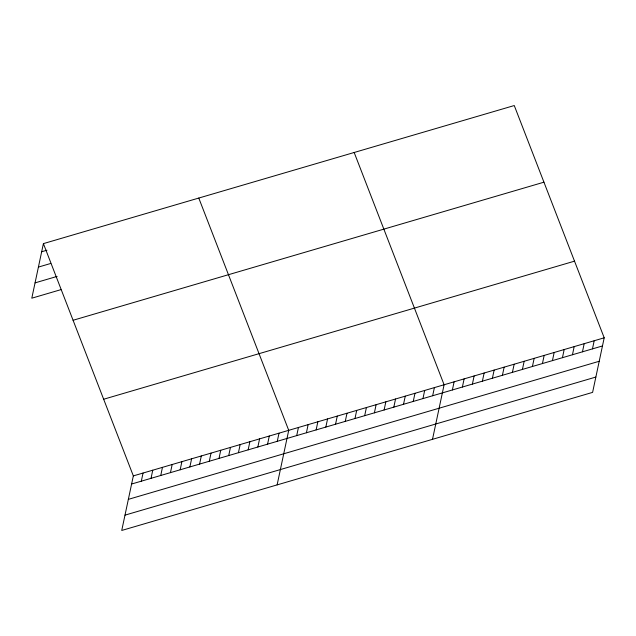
<?xml version="1.0" encoding="UTF-8"?>
<svg xmlns="http://www.w3.org/2000/svg" width="636" height="636" viewBox="0 0 636 636"><rect width="100%" height="100%" fill="white"/><g stroke="black" fill="none" stroke-linecap="round" stroke-linejoin="round"><path stroke-width="0.95" d="M43.399 243.62L133.337 475.895L121.738 530.456L592.601 392.38L604.2 337.811L514.262 105.544L43.399 243.62L31.8 298.189L60.937 289.642M141.319 481.182L143.044 473.041M151.026 478.336L152.759 470.195M160.741 475.49L162.466 467.349M170.448 472.643L172.181 464.503M180.163 469.789L181.896 461.657M189.878 466.943L191.603 458.802M199.585 464.097L201.318 455.956M209.3 461.251L211.025 453.11M219.007 458.397L220.74 450.264M228.721 455.551L230.455 447.41M238.428 452.705L240.162 444.564M248.143 449.859L249.876 441.718M257.858 447.005L259.583 438.872M267.565 444.159L269.298 436.018M277.28 441.312L279.005 433.172M277.121 484.894L288.72 430.326L198.782 198.058M296.702 435.62L298.435 427.479M306.417 432.766L308.142 424.633M316.124 429.92L317.857 421.779M325.839 427.074L327.564 418.933M335.546 424.228L337.279 416.087M345.261 421.374L346.994 413.241M354.975 418.528L356.701 410.387M364.682 415.682L366.416 407.541M374.397 412.836L376.122 404.695M384.104 409.982L385.837 401.849M393.819 407.135L395.544 398.995M403.526 404.289L405.259 396.149M413.241 401.443L414.974 393.302M422.956 398.589L424.681 390.456M432.663 395.743L434.396 387.61M432.504 439.325L444.103 384.756L354.173 152.489M452.379 389.963L454.112 381.823M462.388 387.03L464.121 378.889M472.397 384.096L474.122 375.956M482.398 381.163L484.131 373.022M492.407 378.229L494.132 370.088M502.408 375.296L504.141 367.155M512.417 372.354L514.15 364.221M522.426 369.421L524.151 361.288M532.427 366.487L534.16 358.354M542.436 363.554L544.162 355.413M552.438 360.62L554.171 352.479M562.447 357.686L564.18 349.546M572.456 354.753L574.181 346.612M582.457 351.819L584.19 343.679M592.466 348.886L594.191 340.745M41.666 251.761L46.969 250.21M38.414 267.08L50.769 263.455M35.059 282.869L57.129 276.398M73.076 320.274L543.939 182.19M103.652 399.241L574.523 261.158M133.337 475.895L604.2 337.811M131.604 484.028L602.467 345.952M128.345 499.355L599.215 361.272M124.99 515.136L595.86 377.053"/></g></svg>
